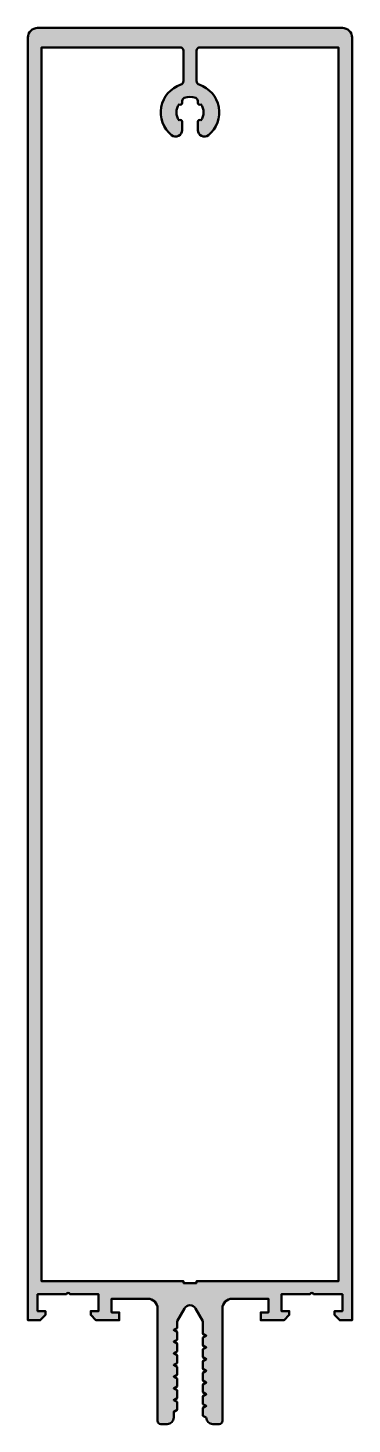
# Model space of a CAD drawing. Extents: x -25 to 25, y -16 to 199.
import ezdxf

# ---------------------------------------------------------------- set-up
doc = ezdxf.new("R2010")
doc.units = 0
doc.layers.add('0S-Alu contour', color=7, linetype='Continuous', lineweight=50)
doc.layers.add('0S-Alu hatch', color=252, linetype='Continuous', lineweight=25)

# ---------------------------------------------------------------- blocks, each defined once
blk = doc.blocks.new('493120__D659E27D_FE7C_42E6_A510_F1A64EBD0954_')
at = {"layer": '0S-Alu hatch'}
h = blk.add_hatch(color=256, dxfattribs=at)
edge = h.paths.add_edge_path()
edge.add_ellipse((23.50000000000013, 197.5000000000001), major_axis=(-1.499999999999971, 0), ratio=1, start_angle=180, end_angle=270.0000000000007, ccw=False)
edge.add_line((25.00000000000011, 197.5), (25, 0))
edge.add_line((25, 0), (23.1, 0))
edge.add_line((23.1, 0), (22.3, 0.8000000000000113))
edge.add_line((22.3, 0.8000000000000113), (22.3, 1.400000000000005))
edge.add_line((22.3, 1.400000000000005), (23.5, 1.400000000000005))
edge.add_line((23.5, 1.400000000000005), (23.5, 4))
edge.add_line((23.5, 4), (19.05, 4))
edge.add_arc((18.8, 3.943750000000002), 0.2562499999999995, 12.6803834918193, 167.3196165081807)
edge.add_line((18.55, 4), (14.09999999999999, 4))
edge.add_line((14.09999999999999, 4), (14.09999999999999, 1.400000000000005))
edge.add_line((14.09999999999999, 1.400000000000005), (15.3, 1.400000000000005))
edge.add_line((15.3, 1.400000000000005), (15.3, 0.8000000000000113))
edge.add_line((15.3, 0.8000000000000113), (14.49999999999998, 0))
edge.add_line((14.49999999999998, 0), (10.89999999999999, 0))
edge.add_line((10.89999999999999, 0), (10.89999999999999, 1.200000000000017))
edge.add_line((10.89999999999999, 1.200000000000017), (12.09999999999999, 1.200000000000017))
edge.add_line((12.09999999999999, 1.200000000000017), (12.09999999999999, 3.300000000000011))
edge.add_line((12.09999999999999, 3.300000000000011), (6.5, 3.300000000001119))
edge.add_arc((6.5, 1.800000000001119), 1.5, 90, 180)
edge.add_line((5, 1.800000000001119), (4.999999999999985, -15.49999999999886))
edge.add_ellipse((4.499999999999984, -15.49999999999886), major_axis=(-0.5000000000000009, 0), ratio=1, start_angle=90.00000000000011, end_angle=180, ccw=False)
edge.add_line((4.499999999999985, -15.99999999999886), (3.5, -15.99999999999886))
edge.add_ellipse((3.500000000000007, -14.99999999999885), major_axis=(-1.000000000000007, 0), ratio=1, start_angle=0, end_angle=89.9999999999996, ccw=False)
edge.add_line((2.5, -14.99999999999886), (2, -14.71132486540372))
edge.add_line((2, -14.71132486540372), (2, -13.48867513459336))
edge.add_line((2, -13.48867513459336), (2.5, -13.19999999999854))
edge.add_line((2.5, -13.19999999999854), (2, -12.91132486540374))
edge.add_line((2, -12.91132486540374), (2, -11.68867513459335))
edge.add_line((2, -11.68867513459335), (2.5, -11.39999999999855))
edge.add_line((2.5, -11.39999999999855), (2, -11.1113248654035))
edge.add_line((2, -11.1113248654035), (2, -9.888675134593115))
edge.add_line((2, -9.888675134593115), (2.5, -9.599999999998317))
edge.add_line((2.5, -9.599999999998317), (2, -9.31132486540335))
edge.add_line((2, -9.31132486540335), (2, -8.08867513459299))
edge.add_line((2, -8.08867513459299), (2.5, -7.799999999998163))
edge.add_line((2.5, -7.799999999998163), (2.00000000000027, -7.511324865403139))
edge.add_line((2.00000000000027, -7.511324865403139), (2.00000000000017, -6.288675134592779))
edge.add_line((2.00000000000017, -6.288675134592779), (2.500000000000099, -5.999999999997953))
edge.add_line((2.500000000000099, -5.999999999997953), (2.000000000000042, -5.7113248654029))
edge.add_line((2.000000000000042, -5.7113248654029), (2.000000000000014, -4.48867513459254))
edge.add_line((2.000000000000014, -4.48867513459254), (2.5, -4.199999999997714))
edge.add_line((2.5, -4.199999999997714), (2, -3.91132486540269))
edge.add_line((2, -3.91132486540269), (2, -2.688675134592301))
edge.add_line((2, -2.688675134592301), (2.5, -2.399999999997504))
edge.add_line((2.5, -2.399999999997504), (2, -2.111324865402679))
edge.add_line((2, -2.111324865402679), (2, -0.1641016151367012))
edge.add_line((2, -0.1641016151367012), (0.8660254037844055, 1.800000000001119))
edge.add_arc((7.1e-15, 1.300000000001142), 0.9999999999999538, 30.00000000000003, 149.9999999999999)
edge.add_line((-0.8660254037843909, 1.80000000000112), (-1.999999999999999, -0.1641016151367012))
edge.add_line((-1.999999999999999, -0.1641016151367012), (-2, -1.211324865402787))
edge.add_line((-2, -1.211324865402787), (-2.5, -1.499999999997584))
edge.add_line((-2.5, -1.499999999997584), (-2, -1.788675134592409))
edge.add_line((-2, -1.788675134592409), (-2, -3.011324865402912))
edge.add_line((-2, -3.011324865402912), (-2.5, -3.299999999997709))
edge.add_line((-2.5, -3.299999999997709), (-2, -3.588675134594268))
edge.add_line((-2, -3.588675134594268), (-2.000000000000014, -4.811324865404628))
edge.add_line((-2.000000000000014, -4.811324865404628), (-2.5, -5.099999999999567))
edge.add_line((-2.5, -5.099999999999567), (-2.000000000000071, -5.38867513459661))
edge.add_line((-2.000000000000071, -5.38867513459661), (-2.000000000000142, -6.61132486540697))
edge.add_line((-2.000000000000142, -6.61132486540697), (-2.5, -6.899999999999579))
edge.add_line((-2.5, -6.899999999999579), (-2, -7.188675134599066))
edge.add_line((-2, -7.188675134599066), (-2, -8.411324865409455))
edge.add_line((-2, -8.411324865409455), (-2.5, -8.699999999999562))
edge.add_line((-2.5, -8.699999999999562), (-2.000000000000099, -8.988675134601323))
edge.add_line((-2.000000000000099, -8.988675134601323), (-2, -10.21132486541168))
edge.add_line((-2, -10.21132486541168), (-2.5, -10.49999999999957))
edge.add_line((-2.5, -10.49999999999957), (-2, -10.78867513460369))
edge.add_line((-2, -10.78867513460369), (-2, -12.01132486541408))
edge.add_line((-2, -12.01132486541408), (-2.5, -12.29999999999956))
edge.add_line((-2.5, -12.29999999999956), (-2, -12.58867513459438))
edge.add_line((-2, -12.58867513459438), (-2, -13.81132486540474))
edge.add_line((-2, -13.81132486540474), (-2.5, -14.09999999999957))
edge.add_line((-2.5, -14.09999999999957), (-2.5, -14.99999999999883))
edge.add_ellipse((-3.500000000000023, -14.99999999999884), major_axis=(-1.000000000000023, 0), ratio=1, start_angle=90.00000000000051, end_angle=180, ccw=False)
edge.add_line((-3.500000000000014, -15.99999999999886), (-4.5, -15.99999999999886))
edge.add_ellipse((-4.499999999999999, -15.49999999999886), major_axis=(-0.5, 0), ratio=1, start_angle=0, end_angle=89.99999999999989, ccw=False)
edge.add_line((-5, -15.49999999999886), (-5, 1.800000000001148))
edge.add_arc((-6.5, 1.800000000001148), 1.5, 0, 90)
edge.add_line((-6.5, 3.300000000001148), (-12.09999999999999, 3.299999999999982))
edge.add_line((-12.09999999999999, 3.299999999999982), (-12.09999999999999, 1.199999999999988))
edge.add_line((-12.09999999999999, 1.199999999999988), (-10.89999999999999, 1.199999999999988))
edge.add_line((-10.89999999999999, 1.199999999999988), (-10.89999999999999, -2.84e-14))
edge.add_line((-10.89999999999999, -2.84e-14), (-14.5, -2.84e-14))
edge.add_line((-14.5, -2.84e-14), (-15.3, 0.799999999999983))
edge.add_line((-15.3, 0.799999999999983), (-15.3, 1.399999999999977))
edge.add_line((-15.3, 1.399999999999977), (-14.09999999999999, 1.399999999999977))
edge.add_line((-14.09999999999999, 1.399999999999977), (-14.09999999999999, 3.999999999999971))
edge.add_line((-14.09999999999999, 3.999999999999971), (-18.55, 3.999999999999971))
edge.add_arc((-18.8, 3.943749999999973), 0.2562499999999995, 12.6803834918193, 167.3196165081807)
edge.add_line((-19.05, 3.999999999999971), (-23.5, 3.999999999999971))
edge.add_line((-23.5, 3.999999999999971), (-23.5, 1.399999999999977))
edge.add_line((-23.5, 1.399999999999977), (-22.3, 1.399999999999977))
edge.add_line((-22.3, 1.399999999999977), (-22.3, 0.799999999999983))
edge.add_line((-22.3, 0.799999999999983), (-23.1, -2.84e-14))
edge.add_line((-23.1, -2.84e-14), (-25, -2.84e-14))
edge.add_line((-25, -2.84e-14), (-25.00000000000002, 197.5))
edge.add_ellipse((-23.50000000000003, 197.5000000000001), major_axis=(-1.499999999999981, 0), ratio=1, start_angle=269.9999999999993, end_angle=360, ccw=False)
edge.add_line((-23.50000000000001, 199), (23.50000000000012, 199))
edge = h.paths.add_edge_path()
edge.add_ellipse((1.500000000000024, 187.4696938456699), major_axis=(-0.3000000000000078, 0), ratio=1, start_angle=0, end_angle=130.319264839041, ccw=False)
edge.add_line((1.200000000000017, 187.4696938456699), (1.200000000000017, 187.7663521732656))
edge.add_arc((0.700000000000017, 187.7663521732656), 0.5, 0, 68.38172757784154)
edge.add_arc((2.13e-14, 186), 2.400000000000005, 68.38172757784191, 111.6182724221581)
edge.add_arc((-0.6999999999999745, 187.7663521732656), 0.5000000000000031, 111.6182724221586, 180)
edge.add_line((-1.199999999999977, 187.7663521732656), (-1.199999999999974, 187.4696938456699))
edge.add_ellipse((-1.499999999999975, 187.4696938456699), major_axis=(-0.3000000000000014, 0), ratio=1, start_angle=49.68073516096052, end_angle=180, ccw=False)
edge.add_arc((1.07e-14, 186), 2.099999999999995, 143.7767789191111, 216.2232210808878)
edge.add_ellipse((-1.499999999999989, 184.5303061543301), major_axis=(-0.3000000000000149, 0), ratio=1, start_angle=180, end_angle=310.3192648390375, ccw=False)
edge.add_line((-1.199999999999974, 184.5303061543301), (-1.199999999999974, 183.2778684822367))
edge.add_ellipse((-2.199999999999974, 183.2778684822367), major_axis=(-0.999999999999996, 0), ratio=1, start_angle=51.0551964059033, end_angle=180, ccw=False)
edge.add_ellipse((2.13e-14, 186), major_axis=(-4.500000000000011, 0), ratio=1, start_angle=-71.71611005959261, end_angle=51.055196405904496, ccw=False)
edge.add_arc((-1.599999999999965, 190.8425200051213), 0.5999999999999714, 288.2838899404068, 360)
edge.add_line((-0.9999999999999944, 190.8425200051213), (-0.9999999999999715, 195.5))
edge.add_arc((-1.499999999999971, 195.5), 0.5, 0, 90)
edge.add_line((-1.499999999999971, 196), (-22.9, 196))
edge.add_line((-22.9, 196), (-22.89999999999999, 5.999999999999971))
edge.add_line((-22.89999999999999, 5.999999999999971), (-1, 6.000000000001136))
edge.add_line((-1, 6.000000000001136), (-1, 5.700000000001125))
edge.add_line((-1, 5.700000000001125), (1, 5.700000000001125))
edge.add_line((1, 5.700000000001125), (1, 6.000000000001136))
edge.add_line((1, 6.000000000001136), (22.89999999999999, 6))
edge.add_line((22.89999999999999, 6), (22.90000000000005, 196))
edge.add_line((22.90000000000005, 196), (1.500000000000028, 196))
edge.add_arc((1.500000000000021, 195.5), 0.5, 89.9999999999992, 180)
edge.add_line((1.000000000000021, 195.5), (1.000000000000028, 190.8425200051213))
edge.add_arc((1.600000000000008, 190.8425200051213), 0.5999999999999801, 180, 251.7161100595922)
edge.add_ellipse((2.49e-14, 186), major_axis=(-4.500000000000013, 0), ratio=1, start_angle=128.9448035940954, end_angle=251.71611005959278, ccw=False)
edge.add_ellipse((2.200000000000017, 183.2778684822367), major_axis=(-0.9999999999999928, 0), ratio=1, start_angle=0, end_angle=128.9448035940964, ccw=False)
edge.add_line((1.200000000000024, 183.2778684822367), (1.200000000000031, 184.5303061543301))
edge.add_ellipse((1.500000000000071, 184.5303061543301), major_axis=(-0.3000000000000494, 0), ratio=1, start_angle=229.6807351609664, end_angle=360, ccw=False)
edge.add_arc((3.2e-14, 186), 2.099999999999996, 323.776778919114, 396.2232210808886)
at = {"layer": '0S-Alu contour', "color": 7}
for points in [[(-23.50000000000001, 199), (23.50000000000012, 199)], [(-19.05, 3.999999999999971), (-23.5, 3.999999999999971), (-23.5, 1.399999999999977), (-22.3, 1.399999999999977), (-22.3, 0.799999999999983), (-23.1, -2.84e-14), (-25, -2.84e-14), (-25.00000000000002, 197.5)], [(-1.499999999999971, 196), (-22.9, 196), (-22.89999999999999, 5.999999999999971), (-1, 6.000000000001136), (-1, 5.700000000001125), (1, 5.700000000001125), (1, 6.000000000001136), (22.89999999999999, 6), (22.90000000000005, 196), (1.500000000000028, 196)], [(25.00000000000011, 197.5), (25, 0), (23.1, 0), (22.3, 0.8000000000000113), (22.3, 1.400000000000005), (23.5, 1.400000000000005), (23.5, 4), (19.05, 4)], [(-0.9999999999999944, 190.8425200051213), (-0.9999999999999715, 195.5)], [(1.000000000000021, 195.5), (1.000000000000028, 190.8425200051213)], [(-1.199999999999977, 187.7663521732656), (-1.199999999999974, 187.4696938456699)], [(1.200000000000017, 187.4696938456699), (1.200000000000017, 187.7663521732656)], [(-1.199999999999974, 184.5303061543301), (-1.199999999999974, 183.2778684822367)], [(1.200000000000024, 183.2778684822367), (1.200000000000031, 184.5303061543301)], [(-6.5, 3.300000000001148), (-12.09999999999999, 3.299999999999982), (-12.09999999999999, 1.199999999999988), (-10.89999999999999, 1.199999999999988), (-10.89999999999999, -2.84e-14), (-14.5, -2.84e-14), (-15.3, 0.799999999999983), (-15.3, 1.399999999999977), (-14.09999999999999, 1.399999999999977), (-14.09999999999999, 3.999999999999971), (-18.55, 3.999999999999971)], [(18.55, 4), (14.09999999999999, 4), (14.09999999999999, 1.400000000000005), (15.3, 1.400000000000005), (15.3, 0.8000000000000113), (14.49999999999998, 0), (10.89999999999999, 0), (10.89999999999999, 1.200000000000017), (12.09999999999999, 1.200000000000017), (12.09999999999999, 3.300000000000011), (6.5, 3.300000000001119)], [(-5, -15.49999999999886), (-5, 1.800000000001148)], [(-0.8660254037843909, 1.80000000000112), (-1.999999999999999, -0.1641016151367012), (-2, -1.211324865402787), (-2.5, -1.499999999997584), (-2, -1.788675134592409), (-2, -3.011324865402912), (-2.5, -3.299999999997709), (-2, -3.588675134594268), (-2.000000000000014, -4.811324865404628), (-2.5, -5.099999999999567), (-2.000000000000071, -5.38867513459661), (-2.000000000000142, -6.61132486540697), (-2.5, -6.899999999999579), (-2, -7.188675134599066), (-2, -8.411324865409455), (-2.5, -8.699999999999562), (-2.000000000000099, -8.988675134601323), (-2, -10.21132486541168), (-2.5, -10.49999999999957), (-2, -10.78867513460369), (-2, -12.01132486541408), (-2.5, -12.29999999999956), (-2, -12.58867513459438), (-2, -13.81132486540474), (-2.5, -14.09999999999957), (-2.5, -14.99999999999883)], [(2.5, -14.99999999999886), (2, -14.71132486540372), (2, -13.48867513459336), (2.5, -13.19999999999854), (2, -12.91132486540374), (2, -11.68867513459335), (2.5, -11.39999999999855), (2, -11.1113248654035), (2, -9.888675134593115), (2.5, -9.599999999998317), (2, -9.31132486540335), (2, -8.08867513459299), (2.5, -7.799999999998163), (2.00000000000027, -7.511324865403139), (2.00000000000017, -6.288675134592779), (2.500000000000099, -5.999999999997953), (2.000000000000042, -5.7113248654029), (2.000000000000014, -4.48867513459254), (2.5, -4.199999999997714), (2, -3.91132486540269), (2, -2.688675134592301), (2.5, -2.399999999997504), (2, -2.111324865402679), (2, -0.1641016151367012), (0.8660254037844055, 1.800000000001119)], [(5, 1.800000000001119), (4.999999999999985, -15.49999999999886)], [(-3.500000000000014, -15.99999999999886), (-4.5, -15.99999999999886)], [(4.499999999999985, -15.99999999999886), (3.5, -15.99999999999886)]]:
    blk.add_lwpolyline(points, dxfattribs=at)
at = {"layer": '0S-Alu contour', "color": 7, "extrusion": (0, 0, -1)}
for centre, radius, start, end in [((23.50000000000003, 197.5000000000001), 1.499999999999982, 0, 90.00000000000067), ((-23.50000000000013, 197.5000000000001), 1.499999999999971, 89.99999999999935, 180), ((-2.13e-14, 186), 4.500000000000011, 308.9448035940955, 71.71611005959265), ((-2.49e-14, 186), 4.500000000000013, 108.2838899404072, 231.0551964059046), ((1.499999999999975, 187.4696938456699), 0.3000000000000015, 180, 310.3192648390395), ((-1.500000000000024, 187.4696938456699), 0.3000000000000078, 229.680735160959, 0), ((2.199999999999974, 183.2778684822367), 0.999999999999996, 180, 308.9448035940967), ((1.499999999999989, 184.5303061543301), 0.3000000000000149, 49.68073516096252, 180), ((-1.500000000000071, 184.5303061543301), 0.3000000000000495, 0, 130.3192648390336), ((-2.200000000000017, 183.2778684822367), 0.9999999999999928, 231.0551964059036, 0), ((3.500000000000023, -14.99999999999884), 1.000000000000023, 180, 269.9999999999995), ((-3.500000000000007, -14.99999999999885), 1.000000000000007, 270.0000000000004, 0), ((4.499999999999999, -15.49999999999886), 0.5, 270.0000000000001, 0), ((-4.499999999999984, -15.49999999999886), 0.5000000000000009, 180, 269.9999999999999)]:
    blk.add_arc(centre, radius, start, end, dxfattribs=at)
at = {"layer": '0S-Alu contour', "color": 7}
for centre, radius, start, end in [((-1.499999999999971, 195.5), 0.5, 0, 90), ((1.500000000000021, 195.5), 0.5, 89.9999999999992, 180), ((-1.599999999999965, 190.8425200051213), 0.5999999999999714, 288.2838899404068, 0), ((1.600000000000008, 190.8425200051213), 0.5999999999999801, 180, 251.7161100595922), ((1.07e-14, 186), 2.099999999999995, 143.7767789191111, 216.2232210808878), ((-0.6999999999999745, 187.7663521732656), 0.5000000000000031, 111.6182724221586, 180), ((2.13e-14, 186), 2.400000000000005, 68.38172757784191, 111.6182724221581), ((0.700000000000017, 187.7663521732656), 0.5, 0, 68.38172757784154), ((3.2e-14, 186), 2.099999999999996, 323.776778919114, 36.22322108088856), ((-18.8, 3.943749999999973), 0.2562499999999995, 12.6803834918193, 167.3196165081807), ((-6.5, 1.800000000001148), 1.5, 0, 90), ((7.1e-15, 1.300000000001142), 0.9999999999999538, 30.00000000000003, 149.9999999999999), ((6.5, 1.800000000001119), 1.5, 90, 180), ((18.8, 3.943750000000002), 0.2562499999999995, 12.6803834918193, 167.3196165081807)]:
    blk.add_arc(centre, radius, start, end, dxfattribs=at)
blk = doc.blocks.new('493120__ACA0D8FE_0EA7_4FFB_BC45_83828A1980D0_')
at = {"layer": '0S-Alu contour', "color": 7}
blk.add_blockref('493120__D659E27D_FE7C_42E6_A510_F1A64EBD0954_', (0, 0), dxfattribs=at)

msp = doc.modelspace()

# ---------------------------------------------------------------- block references
at = {"layer": '0S-Alu contour', "color": 7}
msp.add_blockref('493120__ACA0D8FE_0EA7_4FFB_BC45_83828A1980D0_', (0, 0), dxfattribs=at)

doc.saveas('drawing.dxf')
